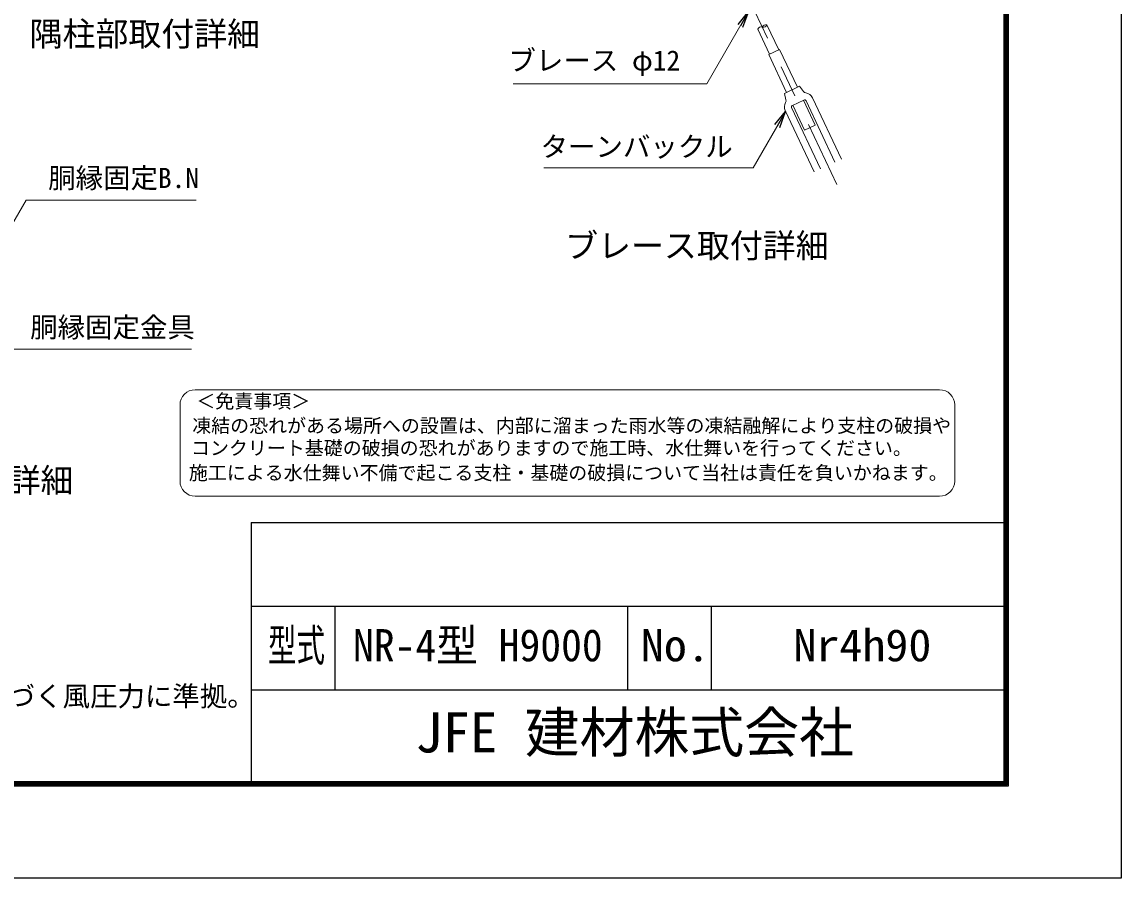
# Model space of a CAD drawing. Units: millimetres, scale not verified. Extents: x -10499 to 10501, y -7424 to 7426.
# Drawn here: x 3931 to 10501, y -7424 to -2306 of the extents above; entities that cross this region are included whole.
import ezdxf
from ezdxf.enums import TextEntityAlignment as Align

# ---------------------------------------------------------------- set-up
doc = ezdxf.new("R2010")
doc.units = ezdxf.units.MM
doc.header["$LTSCALE"] = 30
doc.linetypes.add('USER1', pattern=[50.8, 31.75, -6.35, 6.35, -6.35])
for name, color, linetype, lineweight in [('0-4_D-BMK', 2, 'USER1', 13), ('0-5_D-STR3', 3, 'Continuous', 13), ('0-7_D-STR-DIM', 7, 'Continuous', 13), ('0-A_D-TTL-TXT', 7, 'Continuous', 13), ('0-B_D-STR-TXT', 7, 'Continuous', 13), ('0-C_D-TTL', 7, 'Continuous', 25)]:
    doc.layers.add(name, color=color, linetype=linetype, lineweight=lineweight)
doc.layers.add('0-8_0', color=7, linetype='Continuous')
doc.styles.add('ＭＳ ゴシック', font='')
doc.styles.get('ＭＳ ゴシック').set_extended_font_data('MS Gothic')

# ---------------------------------------------------------------- blocks, each defined once
blk = doc.blocks.new('_Open')
at = {"layer": '0-8_0'}
blk.add_line((-30, 5), (0, 0), dxfattribs=at)
blk.add_lwpolyline([(-30, -5), (0, 0), (-30, 0)], dxfattribs=at)

msp = doc.modelspace()

# ---------------------------------------------------------------- linework, layer by layer
at = {"layer": '0-4_D-BMK'}
msp.add_line((7980.63, -1542.15), (8801.48, -3277.03), dxfattribs=at)
at = {"layer": '0-5_D-STR3'}
for p, q in [((8329.46, -2349.56), (8400.13, -2498.93)), ((8383.69, -2323.89), (8454.37, -2473.27)), ((8395.16, -2501.28), (8459.34, -2470.91)), ((8459.34, -2470.91), (8566.26, -2696.89)), ((8395.16, -2501.28), (8502.08, -2727.26)), ((8488.98, -2733.46), (8579.37, -2690.69)), ((8579.37, -2690.69), (8603.61, -2722.37)), ((8488.98, -2733.46), (8498.1, -2772.29)), ((8531.87, -2818.27), (8705.08, -3184.36)), ((8536.63, -2804.95), (8604.42, -2772.87)), ((8538.44, -2804.09), (8609, -2953.24)), ((8602.61, -2773.73), (8673.18, -2922.88)), ((8617.74, -2777.64), (8790.95, -3143.73)), ((8656.16, -2759.46), (8829.37, -3125.55)), ((8493.45, -2836.44), (8666.66, -3202.53)), ((8609, -2953.24), (8673.18, -2922.88))]:
    msp.add_line(p, q, dxfattribs=at)
for centre, radius, start, end in [((8619.49, -2710.22), 20, 217.4201, 261.43973), ((8608.7, -2781.91), 52.5, 25.32084, 81.43973), ((8540.9, -2813.99), 52.5, 149.20196, 205.32084), ((8478.63, -2776.87), 20, 329.20196, 13.22159), ((8540.9, -2813.99), 10, 115.32084, 205.32084), ((8608.7, -2781.91), 10, 25.32084, 115.32084)]:
    msp.add_arc(centre, radius, start, end, dxfattribs=at)
at = {"layer": '0-7_D-STR-DIM'}
for centre, start, end in [((8349.47, -2356.78), 70.5023, 160.13939), ((8376.59, -2343.95), 70.5023, 160.13939), ((8363.68, -2316.66), 250.5023, 340.13939)]:
    msp.add_arc(centre, 21.28, start, end, dxfattribs=at)
at = {"layer": '0-A_D-TTL-TXT', "color": 2}
for p, q in [((9415.95, -4504.96), (4966.75, -4504.96)), ((4875.79, -4595.93), (4875.79, -5050.75)), ((9506.91, -5050.75), (9506.91, -4595.93)), ((4966.75, -5141.72), (9415.95, -5141.72))]:
    msp.add_line(p, q, dxfattribs=at)
for centre, start, end in [((4966.75, -4595.93), 90, 180), ((9415.95, -4595.93), 0, 90), ((4966.75, -5050.75), 180, 270), ((9415.95, -5050.75), 270, 0)]:
    msp.add_arc(centre, 90.97, start, end, dxfattribs=at)
at = {"layer": '0-B_D-STR-TXT'}
for points in [[(6866.59, -2676.09), (8025.63, -2676.09), (8275.01, -2244.16)], [(7050.82, -3178.93), (8301.23, -3178.93), (8494.93, -2843.42)], [(4972.83, -3370.77), (3956.56, -3370.77), (3787.7, -3660.69)], [(4945.13, -4263.34), (3848.92, -4263.34), (3722.82, -3902.76)]]:
    msp.add_lwpolyline(points, dxfattribs=at)
at = {"layer": '0-C_D-TTL'}
for p, q in [((5300.8, -5299.43), (5300.8, -6849.43)), ((5300.8, -5299.43), (9800.8, -5299.43)), ((5300.8, -5799.43), (9800.8, -5799.43)), ((5800.8, -5799.43), (5800.8, -6299.43)), ((7550.8, -5799.43), (7550.8, -6299.43)), ((8050.8, -5799.43), (8050.8, -6299.43)), ((5300.8, -6299.43), (9800.8, -6299.43))]:
    msp.add_line(p, q, dxfattribs=at)
at = {"layer": '0-C_D-TTL', "color": 2}
msp.add_lwpolyline([(-10499.2, 7425.57), (10500.8, 7425.57), (10500.8, -7424.43), (-10499.2, -7424.43)], close=True, dxfattribs=at)
at = {"layer": '0-C_D-TTL'}
for points in [[(-9824.2, 6875.57), (9825.8, 6875.57), (9825.8, -6874.43), (-9824.2, -6874.43)], [(-9817.95, 6869.32), (9819.55, 6869.32), (9819.55, -6868.18), (-9817.95, -6868.18)], [(-9811.7, 6863.07), (9813.3, 6863.07), (9813.3, -6861.93), (-9811.7, -6861.93)], [(-9805.45, 6856.82), (9807.05, 6856.82), (9807.05, -6855.68), (-9805.45, -6855.68)], [(-9799.2, 6850.57), (9800.8, 6850.57), (9800.8, -6849.43), (-9799.2, -6849.43)]]:
    msp.add_lwpolyline(points, close=True, dxfattribs=at)

# ---------------------------------------------------------------- block references
at = {"layer": '0-B_D-STR-TXT', "xscale": 3.333333, "yscale": 3.333333, "rotation": 60}
for p in [(8276.01, -2242.43), (8495.93, -2841.69)]:
    msp.add_blockref('_Open', p, dxfattribs=at)

# ---------------------------------------------------------------- texts
at = {"layer": '0-A_D-TTL-TXT', "style": 'ＭＳ ゴシック'}
for s, height, p in [('隅柱部取付詳細', 144.3, (3976.7, -2492.95)), ('ブレース取付詳細', 144.3, (7178.11, -3759.08)), ('＜免責事項＞ \u3000\u3000', 83.14, (4973.49, -4639.92)), ('凍結の恐れがある場所への設置は、内部に溜まった雨水等の凍結融解により支柱の破損や', 83.14, (4948.89, -4786.36)), ('コンクリート基礎の破損の恐れがありますので施工時、水仕舞いを行ってください。', 83.14, (4941.41, -4919.94)), ('胴縁固定金具取付詳細', 144.3, (2270.29, -5162.27)), ('施工による水仕舞い不備で起こる支柱・基礎の破損について当社は責任を負いかねます。 ', 83.14, (4928.69, -5068.2)), ('（設計条件）風荷重：昭和57年改正 建築基準法・同施行令に基づく風圧力に準拠。', 120.3, (-830.32, -6433.44)), ('JFE 建材株式会社', 240.5, (6281.75, -6745.69))]:
    msp.add_text(s, height=height, dxfattribs=at).set_placement(p, align=Align.BOTTOM_LEFT)
for s, width, p in [('型式', 0.65, (5401.47, -6186.44)), ('NR-4型 H9000', 0.95, (5909.8, -6186.44)), ('No.', 1.05, (7630.8, -6186.44)), ('Nr4h90', 1.05, (8542.47, -6186.44))]:
    msp.add_text(s, height=192.4, dxfattribs=dict(at, width=width)).set_placement(p, align=Align.BOTTOM_LEFT)
at = {"layer": '0-B_D-STR-TXT', "style": 'ＭＳ ゴシック'}
for s, p in [('ブレース φ12', (6839.31, -2632.57)), ('ターンバックル', (7031.15, -3147.78)), ('胴縁固定B.N', (4087.68, -3335.18)), ('胴縁固定金具', (3980.03, -4227.75))]:
    msp.add_text(s, height=120.3, dxfattribs=at).set_placement(p, align=Align.BOTTOM_LEFT)

doc.saveas('drawing.dxf')
